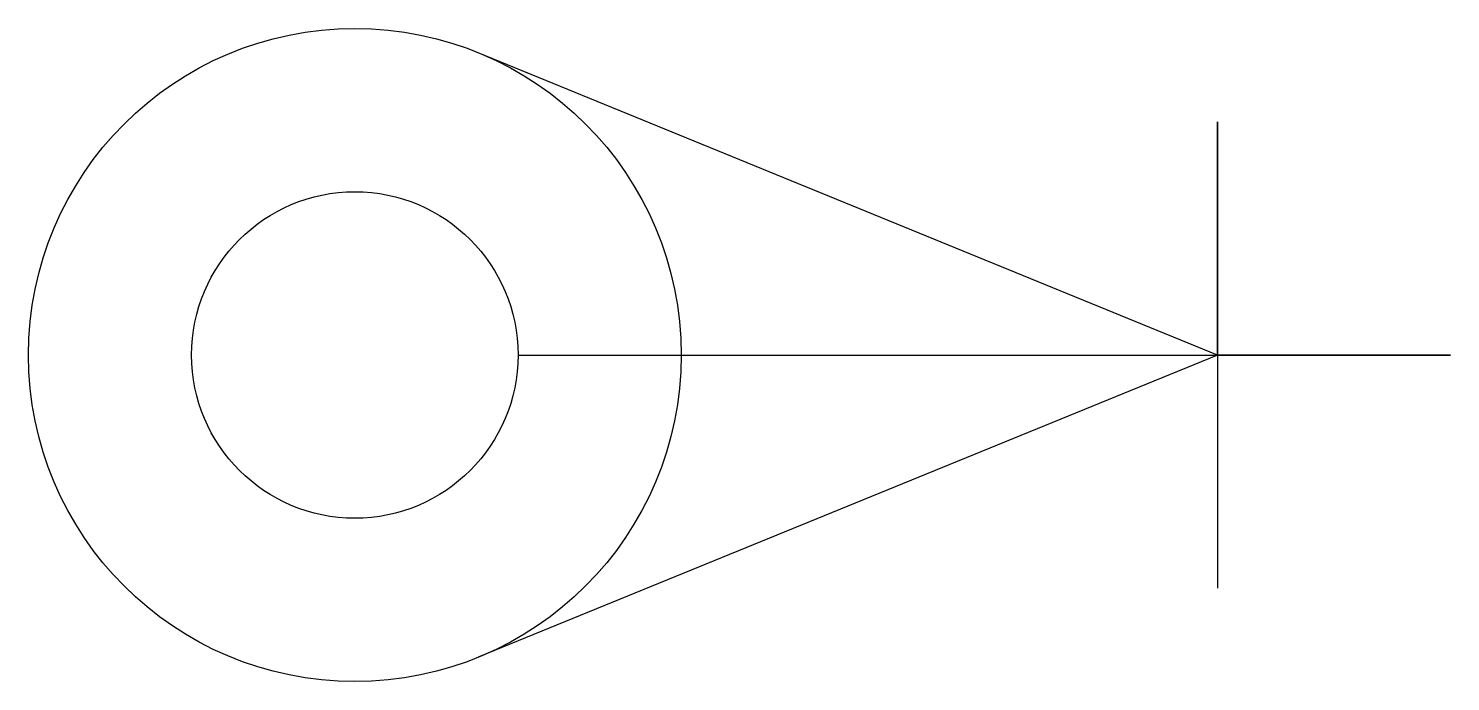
# Model space of a CAD drawing. Extents: x -2.8 to 9.4, y -2.8 to 2.8.
import ezdxf

# ---------------------------------------------------------------- set-up
doc = ezdxf.new("R2010")
doc.units = 0
doc.header["$MEASUREMENT"] = 0
doc.layers.get('0').update_dxf_attribs({"linetype": 'CONTINUOUS'})

msp = doc.modelspace()

# ---------------------------------------------------------------- linework, layer by layer
for p, q in [((7.4, 0), (1.059, 2.592)), ((7.4, 0), (7.4, 2)), ((7.4, 2), (7.4, -2)), ((7.4, 0), (1.059, -2.592)), ((1.4, 0), (9.4, 0)), ((9.4, 0), (7.4, 0))]:
    msp.add_line(p, q)
for radius in [2.8, 1.4]:
    msp.add_circle((0, 0), radius)

doc.saveas('drawing.dxf')
